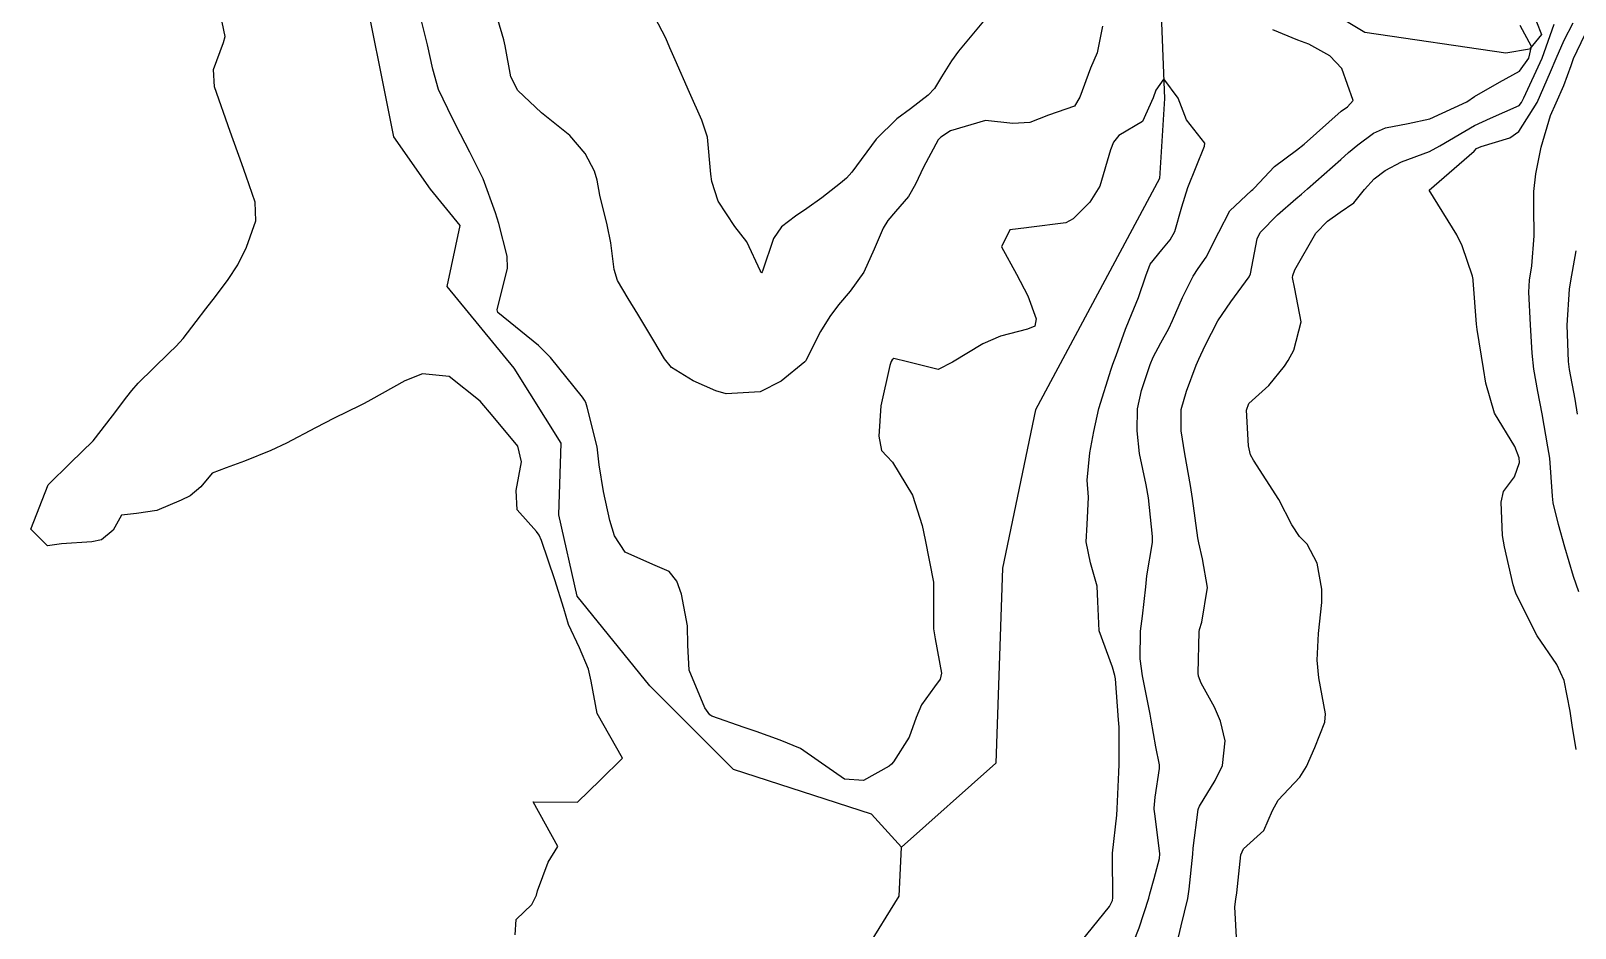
# Model space of a CAD drawing. Header units: metres. Extents: x 292545 to 299085, y 7450245 to 7463078.
# Drawn here: x 298921.2 to 298990.7, y 7450408.6 to 7450449 of the extents above; entities that cross this region are included whole.
import ezdxf

# ---------------------------------------------------------------- set-up
doc = ezdxf.new("R2010")
doc.units = ezdxf.units.M
for name, color, linetype in [('Curvas de Nivel 1m', 11, 'Continuous'), ('Curvas de Nivel 5m', 15, 'Continuous'), ('Hidrografia', 140, 'Continuous')]:
    doc.layers.add(name, color=color, linetype=linetype)

msp = doc.modelspace()

# ---------------------------------------------------------------- linework, layer by layer
at = {"layer": 'Curvas de Nivel 1m', "flags": 128}
for points, elevation in [([(298943.003, 7450408.301), (298943.043, 7450409.001), (298943.754, 7450409.668), (298943.956, 7450410.092), (298944.008, 7450410.288), (298944.487, 7450411.572), (298944.926, 7450412.279), (298943.803, 7450414.29), (298945.803, 7450414.27), (298946.818, 7450415.26), (298947.833, 7450416.25), (298946.694, 7450418.262), (298946.417, 7450419.723), (298946.293, 7450420.266), (298945.892, 7450421.217), (298945.402, 7450422.275), (298945.188, 7450422.999), (298944.787, 7450424.281), (298944.178, 7450426.059), (298944.083, 7450426.289), (298943.955, 7450426.457), (298943.095, 7450427.434), (298943.039, 7450428.304), (298943.278, 7450429.593), (298943.113, 7450430.303), (298942.013, 7450431.626), (298941.425, 7450432.326), (298940.034, 7450433.435), (298938.831, 7450433.556), (298938.032, 7450433.232), (298936.499, 7450432.383), (298936.195, 7450432.213), (298936.019, 7450432.125), (298934.853, 7450431.559), (298934.004, 7450431.121), (298932.712, 7450430.429), (298931.998, 7450430.103), (298930.819, 7450429.623), (298929.986, 7450429.327), (298929.36, 7450429.089), (298928.849, 7450428.471), (298928.376, 7450428.069), (298927.967, 7450427.866), (298926.862, 7450427.396), (298925.96, 7450427.264), (298925.285, 7450427.191), (298924.898, 7450426.521), (298924.385, 7450426.087), (298923.945, 7450425.997), (298922.579, 7450425.908), (298921.942, 7450425.813), (298921.2, 7450426.561), (298921.973, 7450428.55), (298922.988, 7450429.54), (298924.003, 7450430.53), (298924.871, 7450431.665), (298925.524, 7450432.515), (298925.74, 7450432.799), (298926.029, 7450433.137), (298927.417, 7450434.489), (298927.737, 7450434.795), (298928.053, 7450435.147), (298928.635, 7450435.903), (298929.07, 7450436.47), (298929.507, 7450437.037), (298930.086, 7450437.794), (298930.508, 7450438.454), (298930.902, 7450439.249), (298931.327, 7450440.442), (298931.294, 7450441.274), (298930.892, 7450442.449), (298930.694, 7450442.997), (298930.163, 7450444.46), (298929.463, 7450446.467), (298929.423, 7450447.246), (298929.876, 7450448.463), (298929.945, 7450448.734), (298929.58, 7450450.467)], 719), ([(298964.228, 7450449.606), (298962.952, 7450448.069), (298962.645, 7450447.635), (298962.195, 7450446.911), (298961.872, 7450446.399), (298961.594, 7450446.086), (298960.795, 7450445.476), (298960.172, 7450445.026), (298959.248, 7450444.114), (298958.148, 7450442.634), (298957.918, 7450442.36), (298957.637, 7450442.135), (298956.799, 7450441.478), (298956.125, 7450440.986), (298955.621, 7450440.654), (298954.984, 7450440.161), (298954.63, 7450439.642), (298954.136, 7450438.17), (298954.123, 7450438.139), (298954.092, 7450438.103), (298954.052, 7450438.13), (298954.034, 7450438.171), (298953.424, 7450439.498), (298952.886, 7450440.188), (298952.13, 7450441.316), (298951.854, 7450442.203), (298951.809, 7450442.541), (298951.649, 7450444.205), (298951.405, 7450444.973), (298950.852, 7450446.213), (298950.205, 7450447.688), (298949.965, 7450448.222), (298949.779, 7450448.663), (298948.949, 7450450.233)], 722), ([(298969.436, 7450449.202), (298969.196, 7450447.995), (298968.89, 7450447.312), (298968.413, 7450446.007), (298968.179, 7450445.591), (298967, 7450445.196), (298966.171, 7450444.863), (298965.397, 7450444.812), (298964.172, 7450444.958), (298962.587, 7450444.494), (298962.164, 7450444.196), (298962.099, 7450444.146), (298962.032, 7450444.081), (298961.382, 7450442.856), (298961.014, 7450442.091), (298960.701, 7450441.528), (298960.124, 7450440.862), (298959.774, 7450440.449), (298959.563, 7450440.108), (298959.154, 7450439.165), (298958.688, 7450438.121), (298958.084, 7450437.267), (298957.553, 7450436.66), (298957.157, 7450436.139), (298956.746, 7450435.459), (298956.082, 7450434.15), (298956.068, 7450434.125), (298956.042, 7450434.093), (298954.97, 7450433.225), (298954.029, 7450432.735), (298952.494, 7450432.659), (298952.029, 7450432.789), (298951.01, 7450433.233), (298950.039, 7450433.84), (298949.725, 7450434.223), (298949.24, 7450435.044), (298948.526, 7450436.235), (298948.08, 7450436.94), (298947.598, 7450437.757), (298947.456, 7450438.25), (298947.305, 7450439.452), (298947.133, 7450440.255), (298946.802, 7450441.591), (298946.682, 7450442.262), (298946.562, 7450442.679), (298946.155, 7450443.468), (298945.455, 7450444.277), (298944.178, 7450445.299), (298943.119, 7450446.306), (298942.807, 7450446.918), (298942.542, 7450448.315), (298942.484, 7450448.584), (298942.225, 7450449.499)], 721), ([(298970.835, 7450407.969), (298971.081, 7450408.625), (298971.524, 7450409.962), (298971.572, 7450410.145), (298971.766, 7450410.839), (298971.999, 7450411.739), (298972.012, 7450411.958), (298971.8, 7450413.643), (298971.756, 7450413.96), (298971.757, 7450414.007), (298971.811, 7450414.494), (298971.994, 7450415.795), (298971.998, 7450415.958), (298971.841, 7450416.76), (298971.63, 7450417.962), (298971.58, 7450418.238), (298971.237, 7450419.966), (298971.129, 7450420.723), (298971.149, 7450421.968), (298971.232, 7450422.645), (298971.381, 7450423.965), (298971.435, 7450424.46), (298971.681, 7450425.963), (298971.691, 7450426.228), (298971.508, 7450427.965), (298971.393, 7450428.552), (298971.105, 7450429.969), (298970.998, 7450430.98), (298971.012, 7450431.97), (298971.193, 7450432.807), (298971.583, 7450433.965), (298971.712, 7450434.298), (298972.053, 7450434.942), (298972.421, 7450435.594), (298972.591, 7450435.955), (298973.036, 7450436.993), (298973.517, 7450437.946), (298973.743, 7450438.297), (298974.102, 7450438.807), (298974.678, 7450439.932), (298975.165, 7450440.882), (298976.141, 7450441.804), (298976.199, 7450441.853), (298976.256, 7450441.909), (298977.176, 7450442.877), (298978.16, 7450443.613), (298978.515, 7450443.885), (298980.178, 7450445.377), (298980.463, 7450445.574), (298980.715, 7450445.855), (298980.204, 7450447.286), (298979.672, 7450447.868), (298978.721, 7450448.385), (298978.22, 7450448.574), (298977.099, 7450449.027)], 721), ([(298972.79, 7450407.949), (298972.976, 7450408.712), (298973.27, 7450409.945), (298973.339, 7450410.365), (298973.497, 7450411.943), (298973.522, 7450412.206), (298973.744, 7450413.941), (298973.754, 7450413.99), (298973.805, 7450414.095), (298974.505, 7450415.248), (298974.84, 7450415.925), (298974.951, 7450417.03), (298974.744, 7450417.927), (298974.473, 7450418.545), (298973.87, 7450419.637), (298973.751, 7450419.941), (298973.735, 7450420.081), (298973.786, 7450421.941), (298973.801, 7450422.044), (298973.907, 7450422.381), (298974.166, 7450423.936), (298973.942, 7450425.228), (298973.765, 7450425.942), (298973.728, 7450426.169), (298973.493, 7450427.945), (298973.396, 7450428.528), (298973.144, 7450429.948), (298972.97, 7450430.989), (298972.976, 7450431.95), (298973.211, 7450432.768), (298973.657, 7450433.944), (298973.771, 7450434.217), (298974.052, 7450434.828), (298974.633, 7450435.931), (298975.205, 7450436.794), (298976.035, 7450437.911), (298976.094, 7450438.058), (298976.392, 7450439.625), (298976.534, 7450439.906), (298977.316, 7450440.707), (298978.136, 7450441.429), (298978.385, 7450441.64), (298978.661, 7450441.882), (298980.156, 7450443.203), (298980.51, 7450443.506), (298980.921, 7450443.852), (298981.635, 7450444.378), (298982.171, 7450444.629), (298983.188, 7450444.815), (298984.175, 7450445.025), (298985.838, 7450445.795), (298986.186, 7450446.025), (298987.303, 7450446.672), (298988.204, 7450447.172), (298988.622, 7450447.764), (298988.737, 7450448.281), (298988.227, 7450449.227)], 722), ([(298975.478, 7450407.914), (298975.396, 7450409.562), (298975.435, 7450409.915), (298975.476, 7450410.195), (298975.666, 7450411.912), (298975.786, 7450412.174), (298976.691, 7450413.004), (298977.09, 7450413.897), (298977.343, 7450414.361), (298977.818, 7450414.882), (298978.314, 7450415.396), (298978.618, 7450415.882), (298978.987, 7450416.733), (298979.444, 7450417.874), (298979.474, 7450418.256), (298979.177, 7450419.877), (298979.097, 7450420.666), (298979.155, 7450421.871), (298979.309, 7450423.261), (298979.308, 7450423.869), (298979.1, 7450425.038), (298978.646, 7450425.88), (298978.307, 7450426.236), (298977.962, 7450426.754), (298977.364, 7450427.896), (298976.236, 7450429.662), (298976.095, 7450429.909), (298975.999, 7450430.312), (298975.918, 7450431.912), (298976.026, 7450432.21), (298976.916, 7450433.02), (298977.629, 7450433.894), (298977.79, 7450434.148), (298978.05, 7450434.615), (298978.371, 7450435.885), (298978.085, 7450437.384), (298977.991, 7450437.891), (298978.002, 7450437.982), (298978.096, 7450438.234), (298979.038, 7450439.876), (298979.561, 7450440.429), (298980.127, 7450440.824), (298980.742, 7450441.246), (298981.233, 7450441.849), (298981.668, 7450442.324), (298982.152, 7450442.699), (298982.899, 7450443.089), (298984.16, 7450443.554), (298984.62, 7450443.813), (298986.172, 7450444.733), (298986.904, 7450445.054), (298988.182, 7450445.634), (298988.297, 7450445.768), (298988.397, 7450445.978), (298989.217, 7450447.755), (298989.77, 7450449.289)], 723), ([(298990.748, 7450416.642), (298990.578, 7450417.739), (298990.489, 7450418.371), (298990.211, 7450419.745), (298989.884, 7450420.469), (298989.001, 7450421.759), (298988.059, 7450423.631), (298988.008, 7450423.769), (298987.926, 7450424.062), (298987.531, 7450425.774), (298987.446, 7450426.279), (298987.378, 7450427.776), (298987.49, 7450428.262), (298987.984, 7450428.924), (298988.203, 7450429.555), (298988.196, 7450429.768), (298988.001, 7450430.278), (298987.084, 7450431.779), (298986.691, 7450433.129), (298986.583, 7450433.785), (298986.301, 7450435.547), (298986.275, 7450435.788), (298986.126, 7450437.757), (298986.12, 7450437.79), (298986.095, 7450437.949), (298985.62, 7450439.31), (298985.379, 7450439.801), (298984.143, 7450441.82), (298986.161, 7450443.572), (298986.266, 7450443.685), (298986.474, 7450443.787), (298987.772, 7450444.168), (298988.17, 7450444.461), (298988.999, 7450445.758), (298989.6, 7450447.145), (298989.849, 7450447.745), (298990.221, 7450448.565), (298990.619, 7450449.346)], 724), ([(298990.819, 7450431.738), (298990.704, 7450432.415), (298990.455, 7450433.744), (298990.407, 7450434.105), (298990.344, 7450435.737), (298990.459, 7450437.365), (298990.516, 7450437.736), (298990.759, 7450439.081)], 726)]:
    msp.add_lwpolyline(points, dxfattribs=dict(at, elevation=elevation))
at = {"layer": 'Curvas de Nivel 5m', "flags": 128}
for points, elevation in [([(298968.472, 7450407.999), (298969.749, 7450409.574), (298969.885, 7450409.846), (298969.907, 7450409.978), (298969.881, 7450411.879), (298969.886, 7450411.979), (298970.087, 7450413.691), (298970.101, 7450413.977), (298970.173, 7450415.631), (298970.187, 7450415.976), (298970.179, 7450417.647), (298970.161, 7450417.977), (298970.021, 7450419.828), (298969.997, 7450419.979), (298969.878, 7450420.35), (298969.289, 7450421.989), (298969.23, 7450423.304), (298969.193, 7450423.991), (298968.887, 7450425.048), (298968.699, 7450425.999), (298968.737, 7450426.774), (298968.801, 7450427.998), (298968.749, 7450428.767), (298968.867, 7450429.997), (298969.046, 7450430.956), (298969.265, 7450431.991), (298969.826, 7450433.769), (298969.904, 7450433.982), (298970.047, 7450434.381), (298970.468, 7450435.567), (298970.629, 7450435.974), (298971.06, 7450436.988), (298971.383, 7450437.967), (298971.58, 7450438.483), (298972.105, 7450439.126), (298972.486, 7450439.579), (298972.686, 7450439.954), (298973.008, 7450441.073), (298973.274, 7450441.943), (298974.023, 7450443.793), (298974.041, 7450443.932), (298973.209, 7450444.98), (298972.843, 7450445.95), (298972.196, 7450446.829), (298971.835, 7450446.317), (298971.717, 7450445.965), (298971.232, 7450444.91), (298970.166, 7450444.27), (298969.937, 7450443.983), (298969.799, 7450443.625), (298969.32, 7450441.992), (298968.858, 7450441.273), (298968.121, 7450440.523), (298967.781, 7450440.35), (298966.114, 7450440.135), (298966.017, 7450440.128), (298965.268, 7450440.038), (298964.883, 7450439.264), (298965.563, 7450438.035), (298966.078, 7450437.068), (298966.443, 7450436.026), (298966.385, 7450435.701), (298966.058, 7450435.557), (298964.843, 7450435.254), (298964.051, 7450434.908), (298962.689, 7450434.07), (298962.04, 7450433.744), (298960.655, 7450434.094), (298960.045, 7450434.24), (298959.966, 7450434.179), (298959.927, 7450434.102), (298959.866, 7450433.927), (298959.451, 7450432.109), (298959.372, 7450430.74), (298959.481, 7450430.108), (298959.728, 7450429.841), (298959.988, 7450429.582), (298960.89, 7450428.091), (298961.313, 7450426.733), (298961.46, 7450426.085), (298961.825, 7450424.181), (298961.834, 7450424.081), (298961.823, 7450422.161), (298961.826, 7450422.081), (298961.896, 7450421.626), (298962.192, 7450420.077), (298962.135, 7450419.812), (298961.867, 7450419.469), (298961.289, 7450418.655), (298961.045, 7450418.088), (298960.734, 7450417.201), (298960.031, 7450416.098), (298959.939, 7450415.992), (298959.83, 7450415.897), (298958.68, 7450415.257), (298957.821, 7450415.316), (298956.635, 7450416.142), (298955.838, 7450416.684), (298954.928, 7450417.073), (298953.846, 7450417.456), (298953.308, 7450417.639), (298951.852, 7450418.142), (298951.762, 7450418.201), (298951.538, 7450418.521), (298950.828, 7450420.21), (298950.763, 7450421.338), (298950.75, 7450422.212), (298950.488, 7450423.643), (298950.275, 7450424.216), (298949.929, 7450424.651), (298949.19, 7450424.975), (298947.942, 7450425.524), (298947.464, 7450426.255), (298947.263, 7450426.954), (298946.973, 7450428.26), (298946.785, 7450429.462), (298946.693, 7450430.263), (298946.235, 7450432.052), (298946.172, 7450432.268), (298946.122, 7450432.367), (298946.025, 7450432.497), (298944.585, 7450434.285), (298944.051, 7450434.828), (298942.213, 7450436.318), (298942.185, 7450436.429), (298942.66, 7450438.311), (298942.636, 7450438.85), (298942.256, 7450440.318), (298942.12, 7450440.801), (298941.561, 7450442.326), (298940.964, 7450443.522), (298940.532, 7450444.336), (298940.173, 7450445.041), (298939.542, 7450446.347), (298939.286, 7450447.265), (298939.053, 7450448.352), (298938.661, 7450449.924)], 720), ([(298990.881, 7450423.736), (298990.628, 7450424.438), (298990.249, 7450425.745), (298989.958, 7450426.778), (298989.712, 7450427.753), (298989.683, 7450428.046), (298989.567, 7450429.754), (298989.484, 7450430.271), (298989.218, 7450431.758), (298989.032, 7450432.761), (298988.851, 7450433.762), (298988.77, 7450434.479), (298988.692, 7450435.761), (298988.626, 7450437.22), (298988.657, 7450437.762), (298988.757, 7450438.417), (298988.864, 7450439.759), (298988.848, 7450441.043), (298988.843, 7450441.759), (298988.942, 7450442.549), (298989.186, 7450443.755), (298989.6, 7450445.172), (298989.847, 7450445.745), (298990.195, 7450446.528), (298990.523, 7450447.423), (298990.635, 7450447.736), (298991.143, 7450448.812)], 725)]:
    msp.add_lwpolyline(points, dxfattribs=dict(at, elevation=elevation))
at = {"layer": 'Hidrografia', "elevation": 731.767}
msp.add_lwpolyline([(299006.982, 7450455.369), (299004.355, 7450455.946), (299002.808, 7450455.407), (299000.792, 7450454.004), (298993.374, 7450449.542), (298992.284, 7450449.614), (298990.392, 7450449.542), (298988.974, 7450449.396), (298989.193, 7450448.815), (298988.647, 7450448.162), (298987.593, 7450447.98), (298981.247, 7450448.912), (298976.826, 7450451.584), (298974.616, 7450454.082), (298972.929, 7450454.837), (298972.231, 7450454.373), (298971.998, 7450451.642), (298972.231, 7450445.949), (298971.998, 7450442.347), (298966.42, 7450431.939), (298964.932, 7450424.803), (298964.634, 7450416.032), (298960.383, 7450412.248)], dxfattribs=at)
at = {"layer": 'Hidrografia'}
msp.add_lwpolyline([(298958.791, 7450407.645), (298960.281, 7450410.048), (298960.383, 7450412.248), (298959.034, 7450413.74), (298952.822, 7450415.753), (298949.063, 7450419.507), (298945.79, 7450423.554), (298944.969, 7450427.212), (298945.071, 7450430.425), (298942.95, 7450433.81), (298939.934, 7450437.489), (298940.516, 7450440.224), (298939.181, 7450441.865), (298937.538, 7450444.224), (298935.995, 7450451.939)], dxfattribs=at)

doc.saveas('drawing.dxf')
